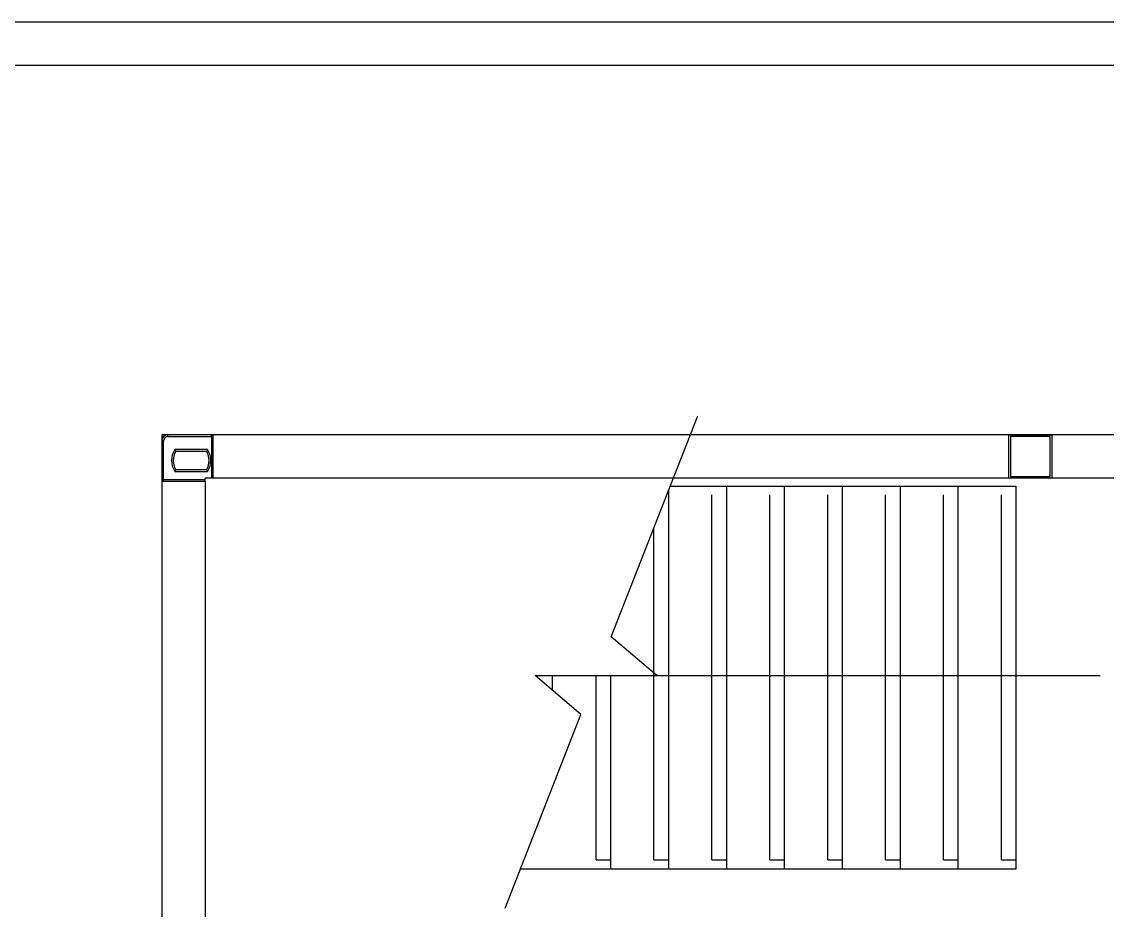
# Model space of a CAD drawing. Header units: millimetres. Extents: x 2448621 to 2484291, y -423869 to -398639.
# Drawn here: x 2479534.6 to 2479647.1, y -400734.6 to -400642.6 of the extents above; entities that cross this region are included whole.
import ezdxf

# ---------------------------------------------------------------- set-up
doc = ezdxf.new("R2010")
doc.units = ezdxf.units.MM
doc.header["$LTSCALE"] = 30
doc.layers.add('DITCH', color=7, linetype='Continuous', lineweight=0)

# ---------------------------------------------------------------- blocks, each defined once
blk = doc.blocks.new('KEY PLAN_NEW')
at = {"color": 253, "linetype": 'Continuous'}
for p, q in [((-2663.742, -1012.354, 46), (-2663.862, -1012.354, 46)), ((-2663.742, -1012.064, 46), (-2663.742, -1012.064, 46)), ((-2663.742, -1012.064, 46), (-2663.742, -1012.064, 46)), ((-2663.742, -1015.064, 46), (-2663.742, -1012.354, 46)), ((-2663.452, -1012.064, 46), (-2663.452, -1011.944, 46)), ((-2663.452, -1012.064, 46), (-2660.422, -1012.064, 46)), ((-2660.422, -1012.064, 46), (-2660.422, -1011.944, 46)), ((-2660.302, -1012.064, 46), (-2660.422, -1012.064, 46)), ((-2660.422, -1012.064, 46), (-2660.422, -1014.944, 46)), ((-2660.302, -1014.944, 46), (-2660.302, -1011.944, 46)), ((-2660.701, -1012.969, 46), (-2662.963, -1012.969, 46)), ((-2662.897, -1013.089, 46), (-2660.767, -1013.089, 46)), ((-2662.963, -1014.479, 46), (-2660.701, -1014.479, 46)), ((-2660.767, -1014.359, 46), (-2662.897, -1014.359, 46)), ((-2663.862, -1015.064, 46), (-2663.742, -1015.064, 46)), ((-2660.862, -1015.184, 46), (-2663.862, -1015.184, 46)), ((-2663.742, -1015.184, 46), (-2663.742, -1015.064, 46)), ((-2660.862, -1015.064, 46), (-2663.742, -1015.064, 46))]:
    blk.add_line(p, q, dxfattribs=at)
at = {"color": 253}
for p, q in [((-2605.362, -1011.944, 46), (-2605.362, -1014.944, 46)), ((-2605.362, -1011.944, 46), (-2602.362, -1011.944, 46)), ((-2602.482, -1012.064, 46), (-2605.242, -1012.064, 46)), ((-2602.482, -1012.064, 46), (-2605.242, -1012.064, 46)), ((-2605.242, -1012.064, 46), (-2605.242, -1014.824, 46)), ((-2602.482, -1014.824, 46), (-2602.482, -1012.064, 46)), ((-2602.362, -1014.944, 46), (-2602.362, -1011.944, 46)), ((-2660.862, -1015.184, 46), (-2660.862, -1014.944, 46)), ((-2660.302, -1014.944, 46), (-2660.862, -1014.944, 46)), ((-2660.862, -1015.184, 46), (-2660.862, -1068.704, 46)), ((-2547.422, -1014.944, 46), (-2660.302, -1014.944, 46)), ((-2602.362, -1014.944, 46), (-2605.362, -1014.944, 46)), ((-2605.242, -1014.824, 46), (-2602.482, -1014.824, 46)), ((-2628.862, -1015.824, 46), (-2628.862, -1041.944, 46)), ((-2628.732, -1015.494, 46), (-2604.862, -1015.494, 46)), ((-2625.862, -1041.304, 46), (-2625.862, -1016.094, 46)), ((-2624.862, -1015.494, 46), (-2624.862, -1041.944, 46)), ((-2621.862, -1041.304, 46), (-2621.862, -1016.094, 46)), ((-2620.862, -1015.494, 46), (-2620.862, -1041.944, 46)), ((-2617.862, -1041.304, 46), (-2617.862, -1016.094, 46)), ((-2616.862, -1015.494, 46), (-2616.862, -1041.944, 46)), ((-2613.862, -1041.304, 46), (-2613.862, -1016.094, 46)), ((-2612.862, -1015.494, 46), (-2612.862, -1041.944, 46)), ((-2609.862, -1041.304, 46), (-2609.862, -1016.094, 46)), ((-2608.862, -1015.494, 46), (-2608.862, -1041.944, 46)), ((-2605.862, -1041.304, 46), (-2605.862, -1016.094, 46)), ((-2604.862, -1015.494, 46), (-2604.862, -1036.874, 46)), ((-2604.862, -1015.494, 46), (-2604.862, -1041.944, 46)), ((-2629.862, -1041.304, 46), (-2629.862, -1018.376, 46)), ((-2638.071, -1028.564, 46), (-2599.04, -1028.564, 46)), ((-2633.862, -1041.304, 46), (-2633.862, -1028.564, 46)), ((-2632.862, -1028.564, 46), (-2632.862, -1041.944, 46)), ((-2633.862, -1041.304, 46), (-2632.862, -1041.304, 46)), ((-2633.862, -1041.304, 46), (-2632.862, -1041.304, 46)), ((-2629.862, -1041.304, 46), (-2628.862, -1041.304, 46)), ((-2629.862, -1041.304, 46), (-2628.862, -1041.304, 46)), ((-2625.862, -1041.304, 46), (-2624.862, -1041.304, 46)), ((-2625.862, -1041.304, 46), (-2624.862, -1041.304, 46)), ((-2621.862, -1041.304, 46), (-2620.862, -1041.304, 46)), ((-2621.862, -1041.304, 46), (-2620.862, -1041.304, 46)), ((-2617.862, -1041.304, 46), (-2616.862, -1041.304, 46)), ((-2617.862, -1041.304, 46), (-2616.862, -1041.304, 46)), ((-2613.862, -1041.304, 46), (-2612.862, -1041.304, 46)), ((-2613.862, -1041.304, 46), (-2612.862, -1041.304, 46)), ((-2609.862, -1041.304, 46), (-2608.862, -1041.304, 46)), ((-2609.862, -1041.304, 46), (-2608.862, -1041.304, 46)), ((-2605.862, -1041.304, 46), (-2604.862, -1041.304, 46)), ((-2605.862, -1041.304, 46), (-2604.862, -1041.304, 46)), ((-2604.862, -1041.944, 46), (-2639.095, -1041.944, 46))]:
    blk.add_line(p, q, dxfattribs=at)
at = {"color": 253, "elevation": 46}
for points in [[(-2640.15, -1044.638), (-2634.912, -1031.268), (-2638.071, -1028.564), (-2629.653, -1028.564), (-2632.811, -1025.905), (-2626.83, -1010.638)], [(-2543.862, -1071.944), (-2543.862, -1011.944), (-2663.862, -1011.944), (-2663.862, -1071.944)], [(-2636.862, -1029.599), (-2636.862, -1028.564)]]:
    blk.add_lwpolyline(points, dxfattribs=at)
blk.add_lwpolyline([(-2629.653, -1028.564, 0, 2, 0), (-2623.653, -1028.564, 0, 0, 0), (-2626.477, -1028.564, 0, 0, 0)], format="xyseb", dxfattribs=at)
at = {"color": 253, "linetype": 'Continuous'}
for centre, radius, start, end in [((-2663.452, -1012.354, 46), 0.41, 90, 180), ((-2663.452, -1012.354, 46), 0.29, 90, 180), ((-2660.422, -1012.064, 46), 0.12, 0, 90), ((-2661.832, -1013.724, 46), 1.36, 146.27916, 213.72084), ((-2661.832, -1013.724, 46), 1.24, 149.1964, 210.8036), ((-2661.832, -1013.724, 46), 1.24, 329.1964, 30.8036), ((-2661.832, -1013.724, 46), 1.36, 326.27916, 33.72084), ((-2663.742, -1015.064, 46), 0.12, 180, 270)]:
    blk.add_arc(centre, radius, start, end, dxfattribs=at)
for points, knots in [([(-2662.963, -1012.969, 46), (-2662.963, -1012.969, 46), (-2662.962, -1012.97, 46), (-2662.962, -1012.97, 46), (-2662.961, -1012.972, 46), (-2662.96, -1012.973, 46), (-2662.959, -1012.976, 46), (-2662.958, -1012.978, 46), (-2662.955, -1012.983, 46), (-2662.953, -1012.987, 46), (-2662.949, -1012.994, 46), (-2662.947, -1012.998, 46), (-2662.944, -1013.003, 46), (-2662.943, -1013.005, 46), (-2662.942, -1013.008, 46), (-2662.941, -1013.009, 46), (-2662.94, -1013.01, 46), (-2662.94, -1013.011, 46), (-2662.937, -1013.016, 46), (-2662.936, -1013.019, 46), (-2662.932, -1013.026, 46), (-2662.93, -1013.029, 46), (-2662.927, -1013.036, 46), (-2662.925, -1013.039, 46), (-2662.923, -1013.043, 46), (-2662.922, -1013.043, 46), (-2662.921, -1013.045, 46), (-2662.921, -1013.046, 46), (-2662.92, -1013.048, 46), (-2662.919, -1013.049, 46), (-2662.917, -1013.054, 46), (-2662.915, -1013.056, 46), (-2662.912, -1013.061, 46), (-2662.911, -1013.064, 46), (-2662.909, -1013.067, 46), (-2662.909, -1013.067, 46), (-2662.908, -1013.069, 46), (-2662.908, -1013.069, 46), (-2662.907, -1013.071, 46), (-2662.906, -1013.072, 46), (-2662.905, -1013.075, 46), (-2662.904, -1013.077, 46), (-2662.902, -1013.08, 46), (-2662.901, -1013.081, 46), (-2662.9, -1013.083, 46), (-2662.9, -1013.083, 46), (-2662.899, -1013.084, 46), (-2662.899, -1013.084, 46), (-2662.899, -1013.085, 46), (-2662.899, -1013.086, 46), (-2662.898, -1013.087, 46), (-2662.897, -1013.087, 46), (-2662.897, -1013.088, 46), (-2662.897, -1013.089, 46)], [0, 0, 0, 0, 0.00782, 0.00782, 0.015639, 0.031279, 0.031279, 0.062557, 0.062557, 0.125114, 0.125114, 0.187671, 0.187671, 0.21895, 0.21895, 0.234589, 0.234589, 0.250228, 0.250228, 0.312785, 0.312785, 0.375342, 0.375342, 0.437899, 0.437899, 0.453538, 0.453538, 0.469178, 0.469178, 0.500456, 0.500456, 0.563013, 0.563013, 0.62557, 0.62557, 0.641209, 0.641209, 0.656849, 0.656849, 0.688127, 0.688127, 0.750684, 0.750684, 0.813241, 0.813241, 0.828881, 0.828881, 0.84452, 0.84452, 0.875798, 0.875798, 0.938355, 1, 1, 1, 1]), ([(-2660.701, -1012.969, 46), (-2660.701, -1012.969, 46), (-2660.701, -1012.97, 46), (-2660.702, -1012.97, 46), (-2660.702, -1012.972, 46), (-2660.703, -1012.973, 46), (-2660.705, -1012.976, 46), (-2660.706, -1012.978, 46), (-2660.709, -1012.983, 46), (-2660.711, -1012.987, 46), (-2660.714, -1012.994, 46), (-2660.716, -1012.998, 46), (-2660.719, -1013.003, 46), (-2660.72, -1013.005, 46), (-2660.722, -1013.008, 46), (-2660.722, -1013.009, 46), (-2660.723, -1013.01, 46), (-2660.724, -1013.011, 46), (-2660.726, -1013.016, 46), (-2660.728, -1013.019, 46), (-2660.732, -1013.026, 46), (-2660.733, -1013.029, 46), (-2660.737, -1013.036, 46), (-2660.739, -1013.039, 46), (-2660.741, -1013.043, 46), (-2660.741, -1013.043, 46), (-2660.742, -1013.045, 46), (-2660.743, -1013.046, 46), (-2660.744, -1013.048, 46), (-2660.745, -1013.049, 46), (-2660.747, -1013.054, 46), (-2660.748, -1013.056, 46), (-2660.751, -1013.061, 46), (-2660.753, -1013.064, 46), (-2660.754, -1013.067, 46), (-2660.755, -1013.067, 46), (-2660.755, -1013.069, 46), (-2660.756, -1013.069, 46), (-2660.757, -1013.071, 46), (-2660.757, -1013.072, 46), (-2660.759, -1013.075, 46), (-2660.76, -1013.077, 46), (-2660.762, -1013.08, 46), (-2660.763, -1013.081, 46), (-2660.764, -1013.083, 46), (-2660.764, -1013.083, 46), (-2660.764, -1013.084, 46), (-2660.764, -1013.084, 46), (-2660.765, -1013.085, 46), (-2660.765, -1013.086, 46), (-2660.766, -1013.087, 46), (-2660.766, -1013.087, 46), (-2660.767, -1013.088, 46), (-2660.767, -1013.089, 46)], [0, 0, 0, 0, 0.00782, 0.00782, 0.015639, 0.031279, 0.031279, 0.062557, 0.062557, 0.125114, 0.125114, 0.187671, 0.187671, 0.21895, 0.21895, 0.234589, 0.234589, 0.250228, 0.250228, 0.312785, 0.312785, 0.375342, 0.375342, 0.437899, 0.437899, 0.453538, 0.453538, 0.469178, 0.469178, 0.500456, 0.500456, 0.563013, 0.563013, 0.62557, 0.62557, 0.641209, 0.641209, 0.656849, 0.656849, 0.688127, 0.688127, 0.750684, 0.750684, 0.813241, 0.813241, 0.828881, 0.828881, 0.84452, 0.84452, 0.875798, 0.875798, 0.938355, 1, 1, 1, 1]), ([(-2662.897, -1014.359, 46), (-2662.897, -1014.359, 46), (-2662.897, -1014.36, 46), (-2662.898, -1014.36, 46), (-2662.899, -1014.362, 46), (-2662.899, -1014.362, 46), (-2662.899, -1014.363, 46), (-2662.899, -1014.363, 46), (-2662.9, -1014.364, 46), (-2662.9, -1014.364, 46), (-2662.901, -1014.366, 46), (-2662.902, -1014.367, 46), (-2662.904, -1014.371, 46), (-2662.905, -1014.372, 46), (-2662.906, -1014.375, 46), (-2662.907, -1014.376, 46), (-2662.908, -1014.378, 46), (-2662.908, -1014.379, 46), (-2662.909, -1014.38, 46), (-2662.909, -1014.38, 46), (-2662.911, -1014.383, 46), (-2662.912, -1014.386, 46), (-2662.915, -1014.391, 46), (-2662.917, -1014.394, 46), (-2662.919, -1014.398, 46), (-2662.92, -1014.399, 46), (-2662.921, -1014.402, 46), (-2662.921, -1014.402, 46), (-2662.922, -1014.404, 46), (-2662.923, -1014.405, 46), (-2662.925, -1014.408, 46), (-2662.927, -1014.412, 46), (-2662.93, -1014.418, 46), (-2662.932, -1014.421, 46), (-2662.936, -1014.428, 46), (-2662.937, -1014.431, 46), (-2662.94, -1014.436, 46), (-2662.94, -1014.437, 46), (-2662.941, -1014.439, 46), (-2662.942, -1014.439, 46), (-2662.943, -1014.442, 46), (-2662.944, -1014.444, 46), (-2662.947, -1014.449, 46), (-2662.949, -1014.453, 46), (-2662.953, -1014.46, 46), (-2662.955, -1014.464, 46), (-2662.958, -1014.469, 46), (-2662.959, -1014.471, 46), (-2662.96, -1014.474, 46), (-2662.961, -1014.475, 46), (-2662.962, -1014.477, 46), (-2662.962, -1014.478, 46), (-2662.963, -1014.478, 46), (-2662.963, -1014.479, 46)], [0, 0, 0, 0, 0.06206, 0.12459, 0.12459, 0.155854, 0.155854, 0.171487, 0.171487, 0.187119, 0.187119, 0.249648, 0.249648, 0.312178, 0.312178, 0.343442, 0.343442, 0.359075, 0.359075, 0.374707, 0.374707, 0.437236, 0.437236, 0.499766, 0.499766, 0.53103, 0.53103, 0.546663, 0.546663, 0.562295, 0.562295, 0.624824, 0.624824, 0.687353, 0.687353, 0.749883, 0.749883, 0.765515, 0.765515, 0.781147, 0.781147, 0.812412, 0.812412, 0.874941, 0.874941, 0.937471, 0.937471, 0.968735, 0.968735, 0.984368, 0.992184, 0.992184, 1, 1, 1, 1]), ([(-2660.767, -1014.359, 46), (-2660.767, -1014.359, 46), (-2660.766, -1014.36, 46), (-2660.766, -1014.36, 46), (-2660.765, -1014.362, 46), (-2660.765, -1014.362, 46), (-2660.764, -1014.363, 46), (-2660.764, -1014.363, 46), (-2660.764, -1014.364, 46), (-2660.764, -1014.364, 46), (-2660.763, -1014.366, 46), (-2660.762, -1014.367, 46), (-2660.76, -1014.371, 46), (-2660.759, -1014.372, 46), (-2660.757, -1014.375, 46), (-2660.757, -1014.376, 46), (-2660.756, -1014.378, 46), (-2660.755, -1014.379, 46), (-2660.755, -1014.38, 46), (-2660.754, -1014.38, 46), (-2660.753, -1014.383, 46), (-2660.751, -1014.386, 46), (-2660.748, -1014.391, 46), (-2660.747, -1014.394, 46), (-2660.745, -1014.398, 46), (-2660.744, -1014.399, 46), (-2660.743, -1014.402, 46), (-2660.742, -1014.402, 46), (-2660.741, -1014.404, 46), (-2660.741, -1014.405, 46), (-2660.739, -1014.408, 46), (-2660.737, -1014.412, 46), (-2660.733, -1014.418, 46), (-2660.732, -1014.421, 46), (-2660.728, -1014.428, 46), (-2660.726, -1014.431, 46), (-2660.724, -1014.436, 46), (-2660.723, -1014.437, 46), (-2660.722, -1014.439, 46), (-2660.722, -1014.439, 46), (-2660.72, -1014.442, 46), (-2660.719, -1014.444, 46), (-2660.716, -1014.449, 46), (-2660.714, -1014.453, 46), (-2660.711, -1014.46, 46), (-2660.709, -1014.464, 46), (-2660.706, -1014.469, 46), (-2660.705, -1014.471, 46), (-2660.703, -1014.474, 46), (-2660.702, -1014.475, 46), (-2660.702, -1014.477, 46), (-2660.701, -1014.478, 46), (-2660.701, -1014.478, 46), (-2660.701, -1014.479, 46)], [0, 0, 0, 0, 0.06206, 0.12459, 0.12459, 0.155854, 0.155854, 0.171487, 0.171487, 0.187119, 0.187119, 0.249648, 0.249648, 0.312178, 0.312178, 0.343442, 0.343442, 0.359075, 0.359075, 0.374707, 0.374707, 0.437236, 0.437236, 0.499766, 0.499766, 0.53103, 0.53103, 0.546663, 0.546663, 0.562295, 0.562295, 0.624824, 0.624824, 0.687353, 0.687353, 0.749883, 0.749883, 0.765515, 0.765515, 0.781147, 0.781147, 0.812412, 0.812412, 0.874941, 0.874941, 0.937471, 0.937471, 0.968735, 0.968735, 0.984368, 0.992184, 0.992184, 1, 1, 1, 1])]:
    blk.add_open_spline(points, degree=3, knots=knots, dxfattribs=at)
at = {"layer": 'DITCH', "color": 253, "lineweight": -3}
for p, q in [((-2885.312, -983.415), (-1730.422, -983.415)), ((-2885.312, -986.415), (-1727.422, -986.415))]:
    blk.add_line(p, q, dxfattribs=at)

msp = doc.modelspace()

# ---------------------------------------------------------------- block references
at = {"xscale": 1.5, "yscale": 1.5, "zscale": 1.5}
msp.add_blockref('KEY PLAN_NEW', (2483544.88, -399167.45), dxfattribs=at)

doc.saveas('drawing.dxf')
